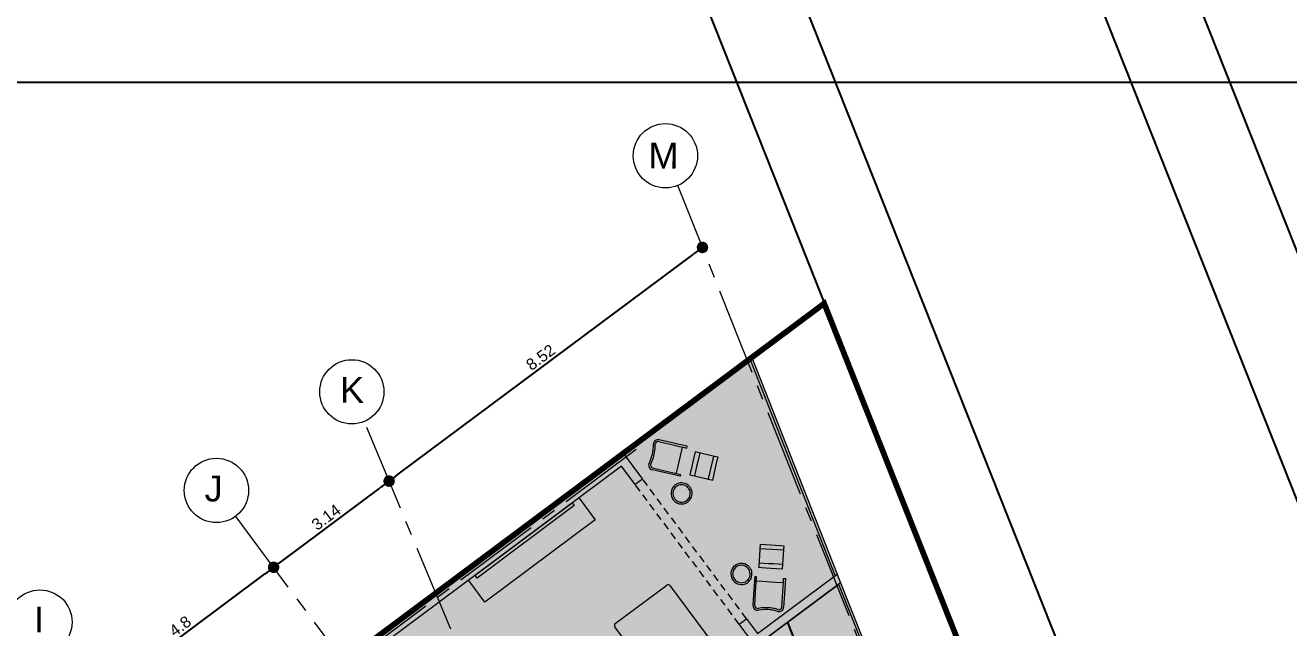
# Model space of a CAD drawing. Header units: metres. Extents: x -466 to 1322, y -1072 to 50.
# Drawn here: x 433.04 to 460.6, y -398.92 to -385.79 of the extents above; entities that cross this region are included whole.
import ezdxf

# ---------------------------------------------------------------- set-up
doc = ezdxf.new("R2010")
doc.units = ezdxf.units.M
for name, pattern in [('B1 P BAJA$0$HIDDEN', [9.525, 6.35, -3.175]), ('CENTER2', [28.575, 19.05, -3.175, 3.175, -3.175]), ('Hidden 1_16_', [0.002381, 0.001587, -0.00079375]), ('OCULTA2', [0.3, 0.2, -0.1])]:
    doc.linetypes.add(name, pattern=pattern)
for name, color, linetype, lineweight in [('A - Hatch muros', 4, 'Continuous', 0), ('A - MURO BAJO', 2, 'Continuous', 0), ('A - PROY', 250, 'B1 P BAJA$0$HIDDEN', 0), ('A - TXT 100 -1', 2, 'Continuous', 0), ('A-COTAS', 41, 'Continuous', 0), ('A-EJES', 61, 'CENTER2', 0), ('A-MUEBLES', 5, 'Continuous', 0), ('A-MURO INT', 4, 'Continuous', 0)]:
    doc.layers.add(name, color=color, linetype=linetype, lineweight=lineweight)
for name, color, linetype in [('AKU_Escalera', 5, 'Continuous'), ('AKU_Poligono', 1, 'Continuous'), ('Poligono Fisico', 3, 'Continuous')]:
    doc.layers.add(name, color=color, linetype=linetype)
for name, color, linetype, lineweight, true_color in [('Hatch escaleras', 7, 'Continuous', 0, 0x78372d), ('Hatch Exterior', 7, 'Continuous', 0, 0xa99b89), ('Hatch Interior', 7, 'Continuous', 0, 0xaf6350)]:
    doc.layers.add(name, color=color, linetype=linetype, lineweight=lineweight, true_color=true_color)
doc.styles.get("Standard").update_dxf_attribs({"font": 'arial.ttf'})
doc.styles.add('Style-Arial', font='arial.ttf')
doc.dimstyles.new('ISO-25', dxfattribs={"dimscale": 0.1, "dimtxt": 2.5, "dimasz": 2.5, "dimexe": 1.25, "dimexo": 0.625, "dimtad": 1, "dimdsep": 46, "dimtxsty": 'Standard', "dimblk": 'DOT', "dimcen": 2.5, "dimadec": 0, "dimazin": 0, "dimtfac": 1, "dimtmove": 0, "dimatfit": 3, "dimfxl": 1, "dimarcsym": 0})

# ---------------------------------------------------------------- blocks, each defined once
blk = doc.blocks.new('Mure02pl')
at = {"color": 0, "linetype": 'ByBlock'}
for p, q in [((-0.75, -1.975), (-0.75, -0.075)), ((-0.7, -0.025), (0.7, -0.025)), ((-0.557, -0.086), (-0.557, -0.356)), ((0.557, -0.086), (0.557, -0.356)), ((0.75, -0.075), (0.75, -1.975)), ((0.571, -0.969), (-0.755, -0.433)), ((-0.755, -0.433), (0.749, -0.707)), ((0.749, -0.707), (0.571, -0.969)), ((0.7, -2.025), (-0.7, -2.025))]:
    blk.add_line(p, q, dxfattribs=at)
for points in [[(-0.068, -0.356), (-0.634, -0.356, -0.414214), (-0.664, -0.326), (-0.664, -0.116, -0.414214), (-0.634, -0.086), (-0.068, -0.086, -0.414214), (-0.038, -0.116), (-0.038, -0.326, -0.414214)], [(0.068, -0.356), (0.634, -0.356, 0.414214), (0.664, -0.326), (0.664, -0.116, 0.414214), (0.634, -0.086), (0.068, -0.086, 0.414214), (0.038, -0.116), (0.038, -0.326, 0.414214)]]:
    blk.add_lwpolyline(points, format="xyb", close=True, dxfattribs=at)
for centre, start, end in [((-0.7, -0.075), 90, 180), ((0.7, -0.075), 0, 90), ((-0.7, -1.975), 180, 270), ((0.7, -1.975), 270, 0)]:
    blk.add_arc(centre, 0.05, start, end, dxfattribs=at)
blk = doc.blocks.new('_Dot')
at = {"color": 0, "linetype": 'ByBlock', "lineweight": -2}
blk.add_line((-0.5, 0), (-1, 0), dxfattribs=at)
at = {"color": 0, "linetype": 'ByBlock', "const_width": 0.5}
blk.add_lwpolyline([(-0.25, 0, 1), (0.25, 0, 1)], format="xyb", close=True, dxfattribs=at)
blk = doc.blocks.new('*D113')
at = {"layer": 'A-COTAS', "color": 0, "lineweight": -2, "transparency": 16777216}
for p, q in [((438.418, -397.554), (438.38, -397.504)), ((434.807, -400.323), (438.255, -397.753)), ((434.569, -400.423), (434.532, -400.372))]:
    blk.add_line(p, q, dxfattribs=at)
at = {"layer": 'Defpoints', "color": 0, "transparency": 16777216}
for p in [(438.455, -397.604), (438.455, -397.604), (434.607, -400.473)]:
    blk.add_point(p, dxfattribs=at)
at = {"layer": 'A-COTAS', "color": 0, "lineweight": -2, "transparency": 16777216, "xscale": 0.25, "yscale": 0.25, "zscale": 0.25}
for p, rotation in [((438.455, -397.604), 36.6996102329027), ((434.607, -400.473), 216.6996102329027)]:
    blk.add_blockref('_Dot', p, dxfattribs=dict(at, rotation=rotation))
at = {"layer": 'A-COTAS', "color": 0, "transparency": 16777216, "insert": (436.417, -398.886), "char_height": 0.25, "attachment_point": 5, "rotation": 36.6996}
blk.add_mtext('4.8', dxfattribs=at)
blk = doc.blocks.new('*D114')
at = {"layer": 'A-COTAS', "color": 0, "lineweight": -2, "transparency": 16777216}
for p, q in [((440.937, -395.676), (440.9, -395.626)), ((438.656, -397.455), (440.774, -395.876)), ((438.418, -397.554), (438.38, -397.504))]:
    blk.add_line(p, q, dxfattribs=at)
at = {"layer": 'Defpoints', "color": 0, "transparency": 16777216}
for p in [(440.974, -395.726), (440.974, -395.726), (438.455, -397.604)]:
    blk.add_point(p, dxfattribs=at)
at = {"layer": 'A-COTAS', "color": 0, "lineweight": -2, "transparency": 16777216, "xscale": 0.25, "yscale": 0.25, "zscale": 0.25}
for p, rotation in [((440.974, -395.726), 36.6996102329027), ((438.455, -397.604), 216.6996102329027)]:
    blk.add_blockref('_Dot', p, dxfattribs=dict(at, rotation=rotation))
at = {"layer": 'A-COTAS', "color": 0, "transparency": 16777216, "insert": (439.601, -396.513), "char_height": 0.25, "attachment_point": 5, "rotation": 36.6996}
blk.add_mtext('3.14', dxfattribs=at)
blk = doc.blocks.new('*D115')
at = {"layer": 'A-COTAS', "color": 0, "lineweight": -2, "transparency": 16777216}
for p, q in [((441.175, -395.577), (447.608, -390.782)), ((447.771, -390.582), (447.734, -390.532)), ((440.937, -395.676), (440.9, -395.626))]:
    blk.add_line(p, q, dxfattribs=at)
at = {"layer": 'Defpoints', "color": 0, "transparency": 16777216}
for p in [(447.809, -390.632), (447.809, -390.632), (440.974, -395.726)]:
    blk.add_point(p, dxfattribs=at)
at = {"layer": 'A-COTAS', "color": 0, "lineweight": -2, "transparency": 16777216, "xscale": 0.25, "yscale": 0.25, "zscale": 0.25}
for p, rotation in [((447.809, -390.632), 36.6996102329027), ((440.974, -395.726), 216.6996102329027)]:
    blk.add_blockref('_Dot', p, dxfattribs=dict(at, rotation=rotation))
at = {"layer": 'A-COTAS', "color": 0, "transparency": 16777216, "insert": (444.278, -393.027), "char_height": 0.25, "attachment_point": 5, "rotation": 36.6996}
blk.add_mtext('8.52', dxfattribs=at)

msp = doc.modelspace()

# ---------------------------------------------------------------- hatches: boundary and pattern name
at = {"layer": 'A - Hatch muros', "transparency": 33554687}
h = msp.add_hatch(color=256, dxfattribs=at)
h.dxf.hatch_style = 1
h.paths.add_polyline_path([(420.665, -420.426), (419.341, -421.41), (418.267, -419.969), (416.663, -421.164), (417.738, -422.606), (413.467, -425.79), (408.291, -423.287), (446.082, -395.119), (446.5, -395.68), (446.34, -395.8), (446.041, -395.399), (408.675, -423.251), (413.445, -425.557), (417.458, -422.566), (416.383, -421.122), (418.307, -419.688), (419.383, -421.131), (420.545, -420.265), (421.066, -419.876), (418.855, -416.91), (419.015, -416.79), (421.346, -419.917), (420.665, -420.425)])
h = msp.add_hatch(color=256, dxfattribs=at)
h.dxf.hatch_style = 1
h.paths.add_polyline_path([(450.823, -397.946), (443.116, -403.69), (445.686, -407.138), (445.526, -407.258), (444.211, -405.494), (443.81, -405.792), (443.691, -405.632), (444.092, -405.333), (442.119, -402.687), (439.554, -404.6), (439.434, -404.439), (442, -402.527), (440.924, -401.084), (438.519, -402.877), (439.116, -403.678), (438.956, -403.798), (438.239, -402.836), (440.805, -400.923), (440.625, -400.683), (440.786, -400.563), (441.144, -401.044), (442.748, -399.849), (442.867, -400.01), (441.264, -401.205), (442.997, -403.53), (444.44, -402.454), (443.185, -400.771), (443.345, -400.651), (444.6, -402.335), (448.85, -399.167), (448.611, -398.847), (448.771, -398.727), (449.01, -399.048), (450.746, -397.754)])
at = {"layer": 'Hatch escaleras', "transparency": 33554687}
h = msp.add_hatch(color=256, dxfattribs=at)
h.dxf.hatch_style = 1
h.paths.add_polyline_path([(446.925, -400.852), (447.92, -403.353), (451.776, -400.478), (450.781, -397.977)])
h = msp.add_hatch(color=256, dxfattribs=at)
h.dxf.hatch_style = 1
h.paths.add_polyline_path([(446.925, -400.852), (447.92, -403.353), (451.776, -400.478), (450.781, -397.977)])
at = {"layer": 'Hatch Exterior', "transparency": 33554687}
h = msp.add_hatch(color=256, dxfattribs=at)
h.dxf.hatch_style = 1
h.paths.add_polyline_path([(452.157, -422.764), (445.643, -407.17), (426.443, -421.481), (425.129, -419.717), (443.848, -405.764), (442.653, -404.16), (449.19, -399.288), (446.082, -395.119), (448.887, -393.028), (459.547, -419.87)])
at = {"layer": 'Hatch Interior', "transparency": 33554687}
h = msp.add_hatch(color=256, dxfattribs=at)
h.dxf.hatch_style = 1
edge = h.paths.add_edge_path()
edge.add_line((417.738, -422.606), (419.386, -424.817))
edge.add_arc((419.72, -425.432), 0.7, 36.6996, 118.5178, ccw=False)
edge.add_line((420.281, -425.014), (421.644, -423.998))
edge.add_line((421.644, -423.998), (425.111, -425.674))
edge.add_line((425.111, -425.674), (423.817, -428.35))
edge.add_line((423.817, -428.35), (449.746, -440.885))
edge.add_line((449.746, -440.885), (452.227, -435.753))
edge.add_line((452.227, -435.753), (452.879, -434.403))
edge.add_line((452.879, -434.403), (426.278, -421.542))
edge.add_line((426.278, -421.542), (424.968, -419.836))
edge.add_line((424.968, -419.836), (443.848, -405.764))
edge.add_line((443.848, -405.764), (442.653, -404.16))
edge.add_line((442.653, -404.16), (449.19, -399.288))
edge.add_line((449.19, -399.288), (446.082, -395.119))
edge.add_line((446.082, -395.119), (408.291, -423.287))
edge.add_line((408.291, -423.287), (413.467, -425.79))
edge.add_line((413.467, -425.79), (417.738, -422.606))

# ---------------------------------------------------------------- linework, layer by layer
msp.add_lwpolyline([(396.914, -387.031), (488.557, -387.031), (488.557, -449.301), (396.914, -449.301)], close=True)
at = {"layer": 'A - MURO BAJO', "ltscale": 0.05}
for points in [[(444.786, -396.085), (448.887, -393.028), (450.746, -397.754)], [(450.705, -397.785), (448.865, -393.107), (444.815, -396.123)], [(450.823, -397.946), (459.547, -419.87), (452.157, -422.764), (447.57, -411.782), (445.643, -407.17)], [(451.776, -400.478), (450.781, -397.977)]]:
    msp.add_lwpolyline(points, dxfattribs=at)
at = {"layer": 'A - PROY', "color": 250, "linetype": 'Hidden 1_16_', "ltscale": 100}
for points in [[(448.771, -398.727), (446.5, -395.68)], [(448.611, -398.847), (446.34, -395.8)]]:
    msp.add_lwpolyline(points, dxfattribs=at)
at = {"layer": 'A - TXT 100 -1'}
for centre in [(447, -388.633), (440.161, -393.779), (437.207, -395.929), (433.358, -398.798)]:
    msp.add_circle(centre, 0.701, dxfattribs=at)
at = {"layer": 'A-EJES', "ltscale": 0.1}
for p, q in [((459.458, -419.905), (447.271, -389.28)), ((452.233, -422.68), (440.431, -394.426)), ((446.36, -395.037), (404.656, -426.121)), ((445.606, -407.198), (437.626, -396.492))]:
    msp.add_line(p, q, dxfattribs=at)
at = {"layer": 'A-MUEBLES', "lineweight": 0}
for p, q in [((446.854, -394.863), (446.977, -394.892)), ((447.053, -394.868), (446.863, -394.824)), ((446.977, -394.892), (447.171, -394.937)), ((447.248, -394.914), (447.053, -394.868)), ((447.261, -394.917), (447.248, -394.914)), ((447.373, -394.943), (447.261, -394.917)), ((447.171, -394.937), (447.274, -394.961)), ((447.33, -395.146), (447.264, -395.431)), ((447.274, -394.961), (447.386, -394.987)), ((447.368, -394.983), (447.33, -395.146)), ((447.475, -394.966), (447.373, -394.943)), ((447.386, -394.987), (447.465, -395.005)), ((447.465, -395.005), (447.475, -394.966)), ((447.651, -395.09), (447.595, -395.331)), ((448.069, -395.187), (447.651, -395.09)), ((448.148, -395.205), (448.069, -395.187)), ((446.72, -395.438), (447.016, -395.507)), ((447.264, -395.431), (447.238, -395.544)), ((447.569, -395.443), (447.55, -395.525)), ((447.595, -395.331), (447.569, -395.443)), ((448.032, -395.702), (448.132, -395.272)), ((448.132, -395.272), (448.148, -395.205)), ((446.94, -395.53), (446.711, -395.477)), ((447.135, -395.575), (446.94, -395.53)), ((447.016, -395.507), (447.211, -395.552)), ((447.323, -395.619), (447.135, -395.575)), ((447.211, -395.552), (447.332, -395.58)), ((447.238, -395.544), (447.234, -395.557)), ((447.332, -395.58), (447.323, -395.619)), ((447.55, -395.525), (447.536, -395.586)), ((447.536, -395.586), (447.571, -395.595)), ((447.571, -395.595), (448.032, -395.702)), ((449.044, -397.576), (449.073, -397.103)), ((449.073, -397.103), (449.513, -397.13)), ((449.513, -397.13), (449.582, -397.135)), ((449.577, -397.216), (449.55, -397.644)), ((449.582, -397.135), (449.577, -397.216)), ((449.041, -397.612), (449.044, -397.576)), ((449.104, -397.616), (449.041, -397.612)), ((449.188, -397.621), (449.104, -397.616)), ((449.303, -397.628), (449.188, -397.621)), ((449.55, -397.644), (449.303, -397.628)), ((448.949, -397.807), (448.937, -398)), ((448.989, -397.81), (448.949, -397.807)), ((448.969, -398.133), (448.982, -397.933)), ((448.982, -397.933), (448.989, -397.81)), ((448.997, -397.91), (448.983, -397.909)), ((449.112, -397.917), (448.997, -397.91)), ((449.405, -397.935), (449.112, -397.917)), ((449.572, -397.946), (449.405, -397.935)), ((449.566, -398.042), (449.573, -397.927)), ((449.573, -397.927), (449.578, -397.846)), ((449.578, -397.846), (449.618, -397.848)), ((449.618, -397.848), (449.612, -397.952)), ((448.925, -398.199), (448.911, -398.434)), ((448.937, -398), (448.925, -398.199)), ((448.951, -398.437), (448.969, -398.133)), ((449.547, -398.347), (449.56, -398.147)), ((449.56, -398.147), (449.566, -398.042)), ((449.604, -398.08), (449.592, -398.28)), ((449.605, -398.067), (449.604, -398.08)), ((449.612, -397.952), (449.605, -398.067)), ((449.54, -398.473), (449.547, -398.347)), ((449.592, -398.28), (449.58, -398.475))]:
    msp.add_line(p, q, dxfattribs=at)
at = {"layer": 'A-MUEBLES', "color": 254, "lineweight": 0}
for p, q in [((447.749, -395.112), (447.706, -395.297)), ((448.051, -395.182), (448.048, -395.193)), ((447.679, -395.41), (447.633, -395.609)), ((447.706, -395.297), (447.679, -395.41)), ((448.022, -395.305), (447.935, -395.679)), ((448.048, -395.193), (448.022, -395.305)), ((449.449, -397.227), (449.066, -397.203)), ((449.565, -397.234), (449.449, -397.227)), ((449.576, -397.234), (449.565, -397.234)), ((449.252, -397.525), (449.048, -397.513)), ((449.367, -397.532), (449.252, -397.525)), ((449.557, -397.544), (449.367, -397.532))]:
    msp.add_line(p, q, dxfattribs=at)
at = {"layer": 'A-MUEBLES'}
for p, q in [((442.851, -397.777), (444.968, -396.199)), ((445.013, -396.26), (442.897, -397.838)), ((444.968, -396.199), (445.013, -396.26)), ((445.118, -396.099), (445.471, -396.573)), ((445.471, -396.573), (443.065, -398.365)), ((443.065, -398.365), (442.713, -397.892)), ((442.897, -397.838), (442.851, -397.777))]:
    msp.add_line(p, q, dxfattribs=at)
at = {"layer": 'A-MUEBLES', "lineweight": 0}
for centre, radius, start, end in [((446.84, -394.921), 0.1, 76.9108, 180.5685), ((446.84, -394.921), 0.06, 76.9108, 180.5685), ((445.845, -394.931), 0.895, 333.253, 350.9514), ((445.845, -394.931), 0.935, 333.253, 352.1495), ((445.845, -394.931), 0.895, 350.9514, 353.7397), ((445.845, -394.931), 0.895, 353.7397, 357.8945), ((445.845, -394.931), 0.895, 357.8945, 0.5685), ((445.845, -394.931), 0.935, 352.1495, 358.7419), ((445.845, -394.931), 0.935, 358.7419, 0.5685), ((446.734, -395.379), 0.1, 153.253, 256.9108), ((446.734, -395.379), 0.06, 153.253, 256.9108), ((447.354, -395.994), 0.23, 126.6805, 204.2853), ((447.354, -395.994), 0.23, 98.0434, 126.6805), ((447.354, -395.994), 0.23, 60.1654, 98.0434), ((447.354, -395.994), 0.23, 49.0758, 60.1654), ((447.354, -395.994), 0.23, 29.7574, 49.0758), ((447.354, -395.994), 0.23, 23.7709, 29.7574), ((447.354, -395.994), 0.23, 335.3176, 2.0651), ((447.354, -395.994), 0.23, 13.1957, 23.7709), ((447.354, -395.994), 0.23, 2.0651, 13.1957), ((447.354, -395.994), 0.23, 204.2853, 229.5902), ((447.354, -395.994), 0.23, 229.5902, 335.3176), ((448.659, -397.75), 0.23, 98.0816, 203.8091), ((448.659, -397.75), 0.23, 71.3341, 98.0816), ((448.659, -397.75), 0.23, 60.2036, 71.3341), ((448.659, -397.75), 0.23, 49.6283, 60.2036), ((448.659, -397.75), 0.23, 43.6418, 49.6283), ((448.659, -397.75), 0.23, 24.3234, 43.6418), ((448.659, -397.75), 0.23, 13.2338, 24.3234), ((448.659, -397.75), 0.23, 203.8091, 229.114), ((448.659, -397.75), 0.23, 229.114, 306.7187), ((448.659, -397.75), 0.23, 306.7187, 335.3558), ((448.659, -397.75), 0.23, 335.3558, 13.2338), ((449.011, -398.44), 0.1, 176.4884, 280.1462), ((449.011, -398.44), 0.06, 176.4884, 280.1462), ((449.186, -399.42), 0.935, 81.2498, 100.1462), ((449.186, -399.42), 0.935, 74.6573, 81.2498), ((449.48, -398.469), 0.1, 252.8307, 356.4884), ((449.48, -398.469), 0.06, 252.8307, 356.4884), ((449.186, -399.42), 0.895, 82.4479, 100.1462), ((449.186, -399.42), 0.895, 79.6596, 82.4479), ((449.186, -399.42), 0.895, 75.5047, 79.6596), ((449.186, -399.42), 0.895, 72.8307, 75.5047), ((449.186, -399.42), 0.935, 72.8307, 74.6573)]:
    msp.add_arc(centre, radius, start, end, dxfattribs=at)
at = {"layer": 'A-MUEBLES', "color": 254, "lineweight": 0}
for centre, start, end in [((447.354, -395.994), 126.6805, 201.6805), ((447.354, -395.994), 90.9626, 126.6805), ((447.354, -395.994), 51.6805, 90.9626), ((447.354, -395.994), 21.0833, 51.627), ((447.354, -395.994), 342.3984, 21.0833), ((447.354, -395.994), 201.7341, 216.6805), ((447.354, -395.994), 216.6805, 232.2777), ((447.354, -395.994), 232.2777, 342.3984), ((448.659, -397.75), 91.0008, 201.1215), ((448.659, -397.75), 52.3159, 91.0008), ((448.659, -397.75), 21.7723, 52.3159), ((448.659, -397.75), 201.1215, 216.7187), ((448.659, -397.75), 216.7187, 231.6651), ((448.659, -397.75), 231.7187, 306.7187), ((448.659, -397.75), 306.7187, 342.4366), ((448.659, -397.75), 342.4366, 21.7187)]:
    msp.add_arc(centre, 0.19, start, end, dxfattribs=at)
at = {"layer": 'A-MURO INT'}
msp.add_lwpolyline([(420.665, -420.426), (419.341, -421.41), (418.267, -419.969), (416.663, -421.164), (417.738, -422.606), (413.467, -425.79), (408.291, -423.287), (446.082, -395.119), (446.5, -395.68), (446.34, -395.8), (446.041, -395.399), (408.675, -423.251), (413.445, -425.557), (417.458, -422.566), (416.383, -421.122), (418.307, -419.688), (419.383, -421.131), (420.545, -420.265), (421.066, -419.876), (418.855, -416.91), (419.015, -416.79), (421.346, -419.917), (420.665, -420.425)], close=True, dxfattribs=at)
msp.add_lwpolyline([(448.85, -399.167), (448.611, -398.847), (448.771, -398.727), (449.01, -399.048), (450.746, -397.754), (450.823, -397.946), (443.116, -403.69)], dxfattribs=at)
at = {"layer": 'AKU_Escalera'}
msp.add_line((449.664, -398.81), (450.123, -399.964), dxfattribs=at)
at = {"layer": 'AKU_Poligono'}
for points in [[(424.696, -326.968), (492.187, -496.909), (495.013, -518.025)], [(426.87, -327.024), (494.137, -496.4), (496.995, -517.759)], [(433.393, -327.194), (494.081, -480.003), (579.926, -464.145)], [(435.568, -327.25), (495.343, -477.763), (579.595, -462.173)]]:
    msp.add_lwpolyline(points, dxfattribs=at)
at = {"layer": 'Hatch escaleras'}
msp.add_lwpolyline([(446.925, -400.852), (447.92, -403.353), (451.776, -400.478), (450.781, -397.977), (446.925, -400.852)], dxfattribs=at)
at = {"layer": 'Poligono Fisico', "color": 5, "linetype": 'OCULTA2', "const_width": 0.125}
msp.add_lwpolyline([(450.856, -443.682), (409.06, -422.714), (450.464, -391.853), (465.813, -430.501)], close=True, dxfattribs=at)

# ---------------------------------------------------------------- block references
at = {"layer": 'A-MUEBLES', "rotation": 216.6996102329016}
msp.add_blockref('Mure02pl', (447.678, -400.034), dxfattribs=at)

# ---------------------------------------------------------------- texts
at = {"layer": 'A - TXT 100 -1', "style": 'Style-Arial'}
for s, p in [('M', (446.629, -388.91)), ('K', (439.902, -394.018)), ('J', (436.948, -396.168)), ('I', (433.227, -399.023))]:
    msp.add_text(s, height=0.564, rotation=359.7227, dxfattribs=at).set_placement(p)

# ---------------------------------------------------------------- dimensions: what is measured, and where the dimension line sits
at = {"layer": 'A-COTAS'}
for base, p1, p2, picture, middle in [((447.809, -390.632), (440.974, -395.726), (447.809, -390.632), '*D115', (444.278, -393.027)), ((440.974, -395.726), (438.455, -397.604), (440.974, -395.726), '*D114', (439.601, -396.513)), ((438.455, -397.604), (434.607, -400.473), (438.455, -397.604), '*D113', (436.417, -398.886))]:
    dim = msp.add_linear_dim(base=base, p1=p1, p2=p2, angle=36.6996, dimstyle='ISO-25', override={"dimtmove": 1}, dxfattribs=at)
    dim.commit()
    dim.dimension.update_dxf_attribs({"geometry": picture, "text_midpoint": middle})

doc.saveas('drawing.dxf')
